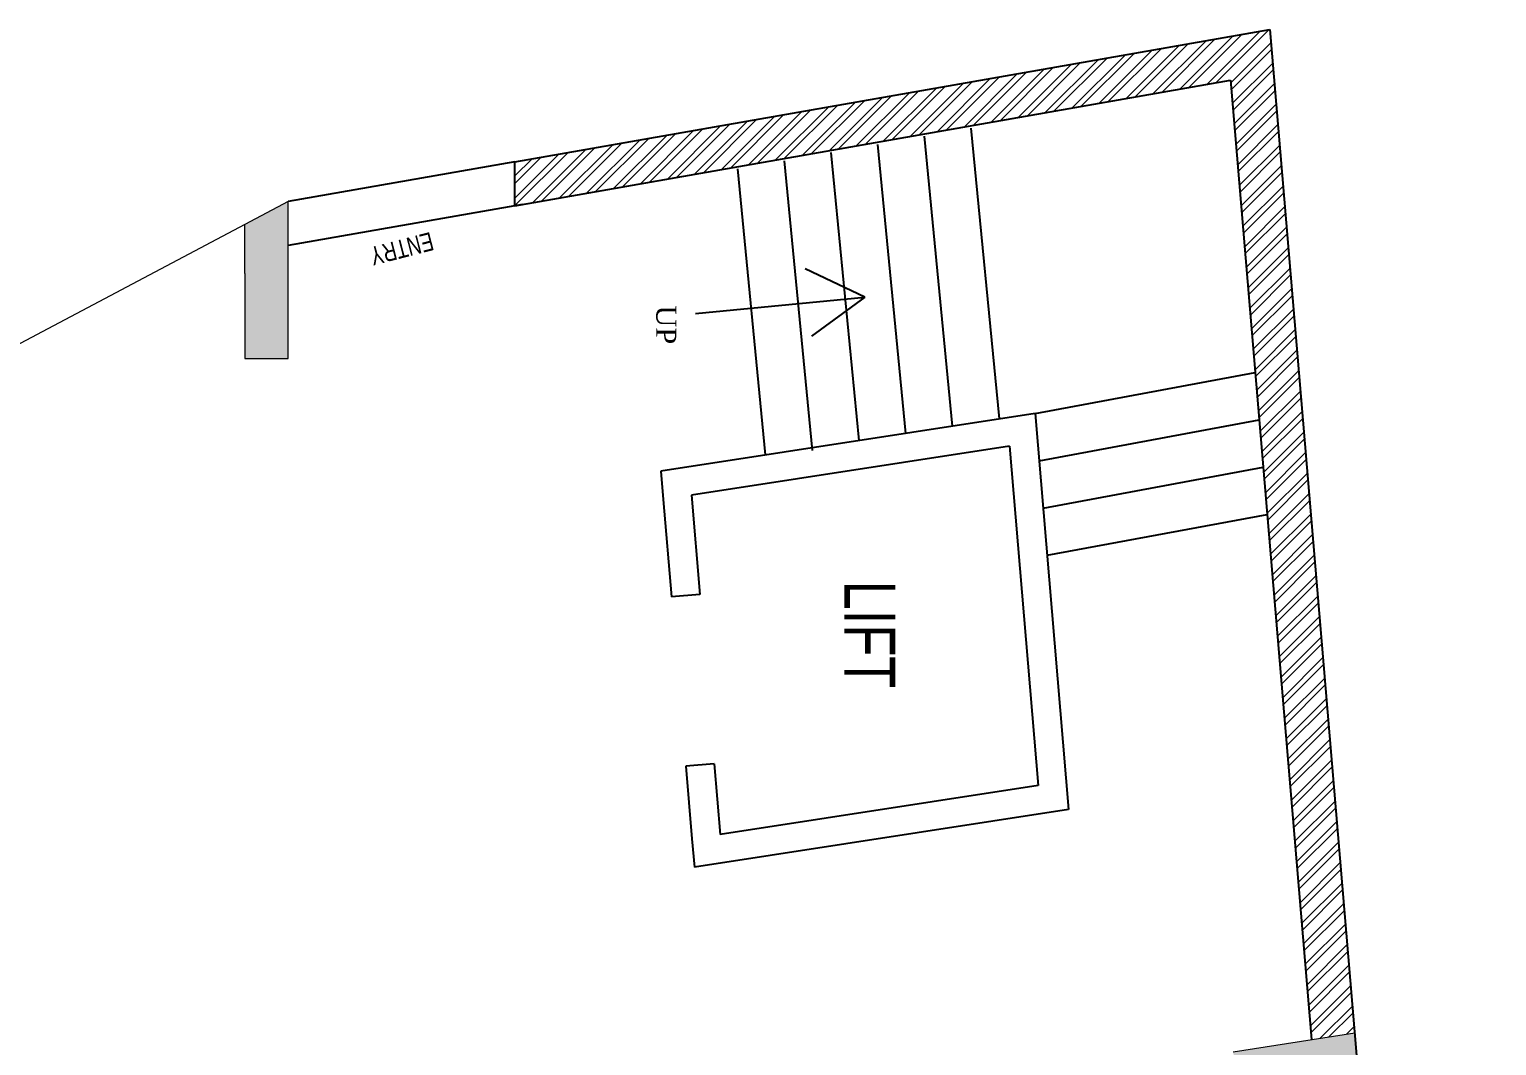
# Model space of a CAD drawing. Header units: feet. Extents: x 3377652 to 3393326, y -5469637 to -5455426.
# Drawn here: x 3385558 to 3393326, y -5460808 to -5455426 of the extents above; entities that cross this region are included whole.
import ezdxf

# ---------------------------------------------------------------- set-up
doc = ezdxf.new("R2010")
doc.units = ezdxf.units.FT
doc.header["$LTSCALE"] = 33
doc.header["$MEASUREMENT"] = 0
doc.layers.add('A-WALL', color=1, linetype='Continuous')
for name, color, linetype, lineweight in [('Column', 243, 'Continuous', 9), ('LENS_DIMENSION', 193, 'Continuous', 0), ('LN-HATCH', 251, 'Continuous', 0), ('Steps', 4, 'Continuous', 9)]:
    doc.layers.add(name, color=color, linetype=linetype, lineweight=lineweight)
doc.styles.add('MtXpl_Times_New_Roma', font='times.ttf')
doc.styles.get("Standard").update_dxf_attribs({"font": 'GILC____.TTF'})

# ---------------------------------------------------------------- blocks, each defined once
blk = doc.blocks.new('A$Cf9dbe60f')
at = {"layer": 'Column'}
h = blk.add_hatch(color=8, dxfattribs=at)
h.dxf.hatch_style = 1
h.paths.add_polyline_path([(0, 0), (-19.4, 230), (-680, 230), (-680, 0)])
h.paths.add_polyline_path([(-727.5, 8611.3), (-751.5, 8896), (-1395, 8796.8), (-1351.6, 8515.2)])
h.paths.add_polyline_path([(-6059.2, 7790), (-6059.2, 8140), (-6839.2, 8140), (-6839.2, 7790)])
h.paths.add_polyline_path([(-6397.9, 12467.2), (-6397.9, 13299.3), (-6627.9, 13177.5), (-6627.9, 12917.2), (-6627.9, 12467.2)])
h.paths.add_polyline_path([(-10227.9, 10298.2), (-10227.9, 11128.4), (-10497.9, 11128.4), (-10497.9, 10298.2)])
h.paths.add_polyline_path([(-13883.2, 7790), (-13883.2, 8140), (-14924.2, 8140), (-14924.2, 7790)])
h.paths.add_polyline_path([(-14218.2, 3865), (-14218.2, 4135), (-14924.2, 4135), (-14924.2, 3865)])
h.paths.add_polyline_path([(-14244.2, 0), (-14244.2, 230), (-14924.2, 230), (-14924.2, 0)])
h.paths.add_polyline_path([(-10124.2, 0), (-10124.2, 767), (-10484.2, 767), (-10484.2, 0)])
h.paths.add_polyline_path([(-6074.2, 0), (-6074.2, 775), (-6439.2, 775), (-6439.2, 0)])
at = {"layer": 'LN-HATCH'}
h = blk.add_hatch(dxfattribs=at)
h.set_pattern_fill('ANSI32', color=256, scale=222)
h.set_pattern_definition([(45, (-2882150.93, 5465166.9), (-58.8666395, 58.8666395), []), (45, (-2882111.684, 5465166.9), (-58.8666395, 58.8666395), [])])
h.paths.add_polyline_path([(-250.2, 230), (-19.4, 230), (-727.5, 8611.3), (-955.3, 8576.2)])
h.paths.add_polyline_path([(-1884.2, 980), (-1884.2, 2675), (-456.8, 2675), (-469.5, 2825), (-1884.2, 2825), (-1884.2, 3438), (-2034.2, 3438), (-2034.2, 980)])
h.paths.add_polyline_path([(-680, 0), (-680, 230), (-2034.2, 230), (-6074.2, 230), (-6074.2, 0)])
h.paths.add_polyline_path([(-979.4, 8860.9), (-751.5, 8896), (-1200.5, 14210.7), (-5197.9, 13509.7), (-5197.9, 13276.2), (-5158.2, 13283.2), (-1408.5, 13940.7)])
h.paths.add_polyline_path([(-14694.2, 8140), (-14694.2, 8646.4), (-14183.2, 8651.7), (-14183.2, 8916.9), (-14674.8, 8916.9), (-14924.2, 8784.8), (-14924.2, 8140)])
h.paths.add_polyline_path([(-10484.2, 0), (-10484.2, 230), (-14244.2, 230), (-14244.2, 0)])
h.paths.add_polyline_path([(-6439.2, 0), (-6439.2, 230), (-10124.2, 230), (-10124.2, 0)])
h.paths.add_polyline_path([(-9927.9, 11170), (-9927.9, 11430.2), (-10497.9, 11128.4), (-10227.9, 11128.4), (-10227.9, 11011.1)])
h.paths.add_polyline_path([(-10497.9, 10868.2), (-10497.9, 11128.4), (-10605.6, 11071.5)])
h.paths.add_polyline_path([(-14183.2, 8916.9), (-14290.9, 9120.2), (-14674.8, 8916.9)])
at = {"layer": 'A-WALL'}
for p, q in [((-5197.9, 13509.7), (-1200.5, 14210.7)), ((-1200.5, 14210.7), (0, 0)), ((-5197.9, 13276.2), (-1408.5, 13940.7)), ((-1408.5, 13940.7), (-979.4, 8860.9)), ((-2632.9, 12147.4), (-2782.6, 13687.9)), ((-3127.9, 12071.2), (-3276.5, 13601.3)), ((-2880.4, 12109.3), (-3029.5, 13644.6)), ((-3375.4, 12033.1), (-3523.5, 13558)), ((-5197.9, 13509.7), (-6397.9, 13299.3)), ((-5197.9, 13276.2), (-5197.9, 13509.7)), ((-3870.3, 11956.8), (-4017.4, 13471.4)), ((-3621.5, 11981), (-3770.4, 13514.7)), ((-5158.2, 13283.2), (-6397.9, 13065.8)), ((-3345.9, 12793.2), (-3661.7, 12941.9)), ((-4241.6, 12706.2), (-3345.9, 12793.2)), ((-3345.9, 12793.2), (-3627.2, 12586.4)), ((-2443.6, 12176.6), (-1277.8, 12393.4)), ((-2443.6, 12176.6), (-4424.9, 11871.4)), ((-2443.6, 12176.6), (-2266.4, 10079.1)), ((-2422.4, 11926.2), (-1256.6, 12143.1)), ((-2579.5, 12003.9), (-4263.6, 11744.5)), ((-2579.5, 12003.9), (-2427.6, 10206)), ((-2401.3, 11675.9), (-1235.5, 11892.7)), ((-4424.9, 11871.4), (-4412.2, 11721.6)), ((-4263.6, 11744.5), (-4219.1, 11217.5)), ((-4412.2, 11721.6), (-4368.6, 11204.9)), ((-2380.1, 11425.5), (-1214.3, 11642.4)), ((-4219.1, 11217.5), (-4368.6, 11204.9)), ((-4143.4, 10320.7), (-4292.8, 10308.1)), ((-4292.8, 10308.1), (-4260.4, 9923.7)), ((-4143.4, 10320.7), (-4111.8, 9946.6)), ((-2427.6, 10206), (-4111.8, 9946.6)), ((-2266.4, 10079.1), (-4247.7, 9773.9)), ((-4260.4, 9923.7), (-4247.7, 9773.9))]:
    blk.add_line(p, q, dxfattribs=at)
at = {"layer": 'Column'}
for p, q in [((-6397.9, 13299.3), (-6627.9, 13177.5)), ((-6397.9, 12467.2), (-6397.9, 13299.3)), ((-6627.9, 12917.2), (-6627.9, 13177.5)), ((-6627.9, 12917.2), (-6627.9, 12467.2)), ((-6627.9, 12467.2), (-6397.9, 12467.2)), ((-1395, 8796.8), (-751.5, 8896))]:
    blk.add_line(p, q, dxfattribs=at)
at = {"layer": 'Steps'}
blk.add_line((-6627.9, 13177.5), (-9927.9, 11430.2), dxfattribs=at)
at = {"layer": 'A-WALL', "style": 'MtXpl_Times_New_Roma'}
blk.add_text('UP', height=106.83, rotation=270, dxfattribs=at).set_placement((-4449.5, 12749.3))
at = {"layer": 'A-WALL'}
blk.add_text('LIFT', height=270.44, rotation=270, dxfattribs=at).set_placement((-3453.7, 11291.4))
at = {"layer": 'A-WALL', "insert": (-5620.1, 13044), "char_height": 293.005, "attachment_point": 1, "rotation": 194.46347}
blk.add_mtext_dynamic_manual_height_columns('{\\H0.33333x;ENTRY}', width=4159.191, gutter_width=4365.8, heights=[860.8], dxfattribs=at)

msp = doc.modelspace()

# ---------------------------------------------------------------- block references
at = {"layer": 'LENS_DIMENSION'}
msp.add_blockref('A$Cf9dbe60f', (3393326.1, -5469637), dxfattribs=at)

doc.saveas('drawing.dxf')
